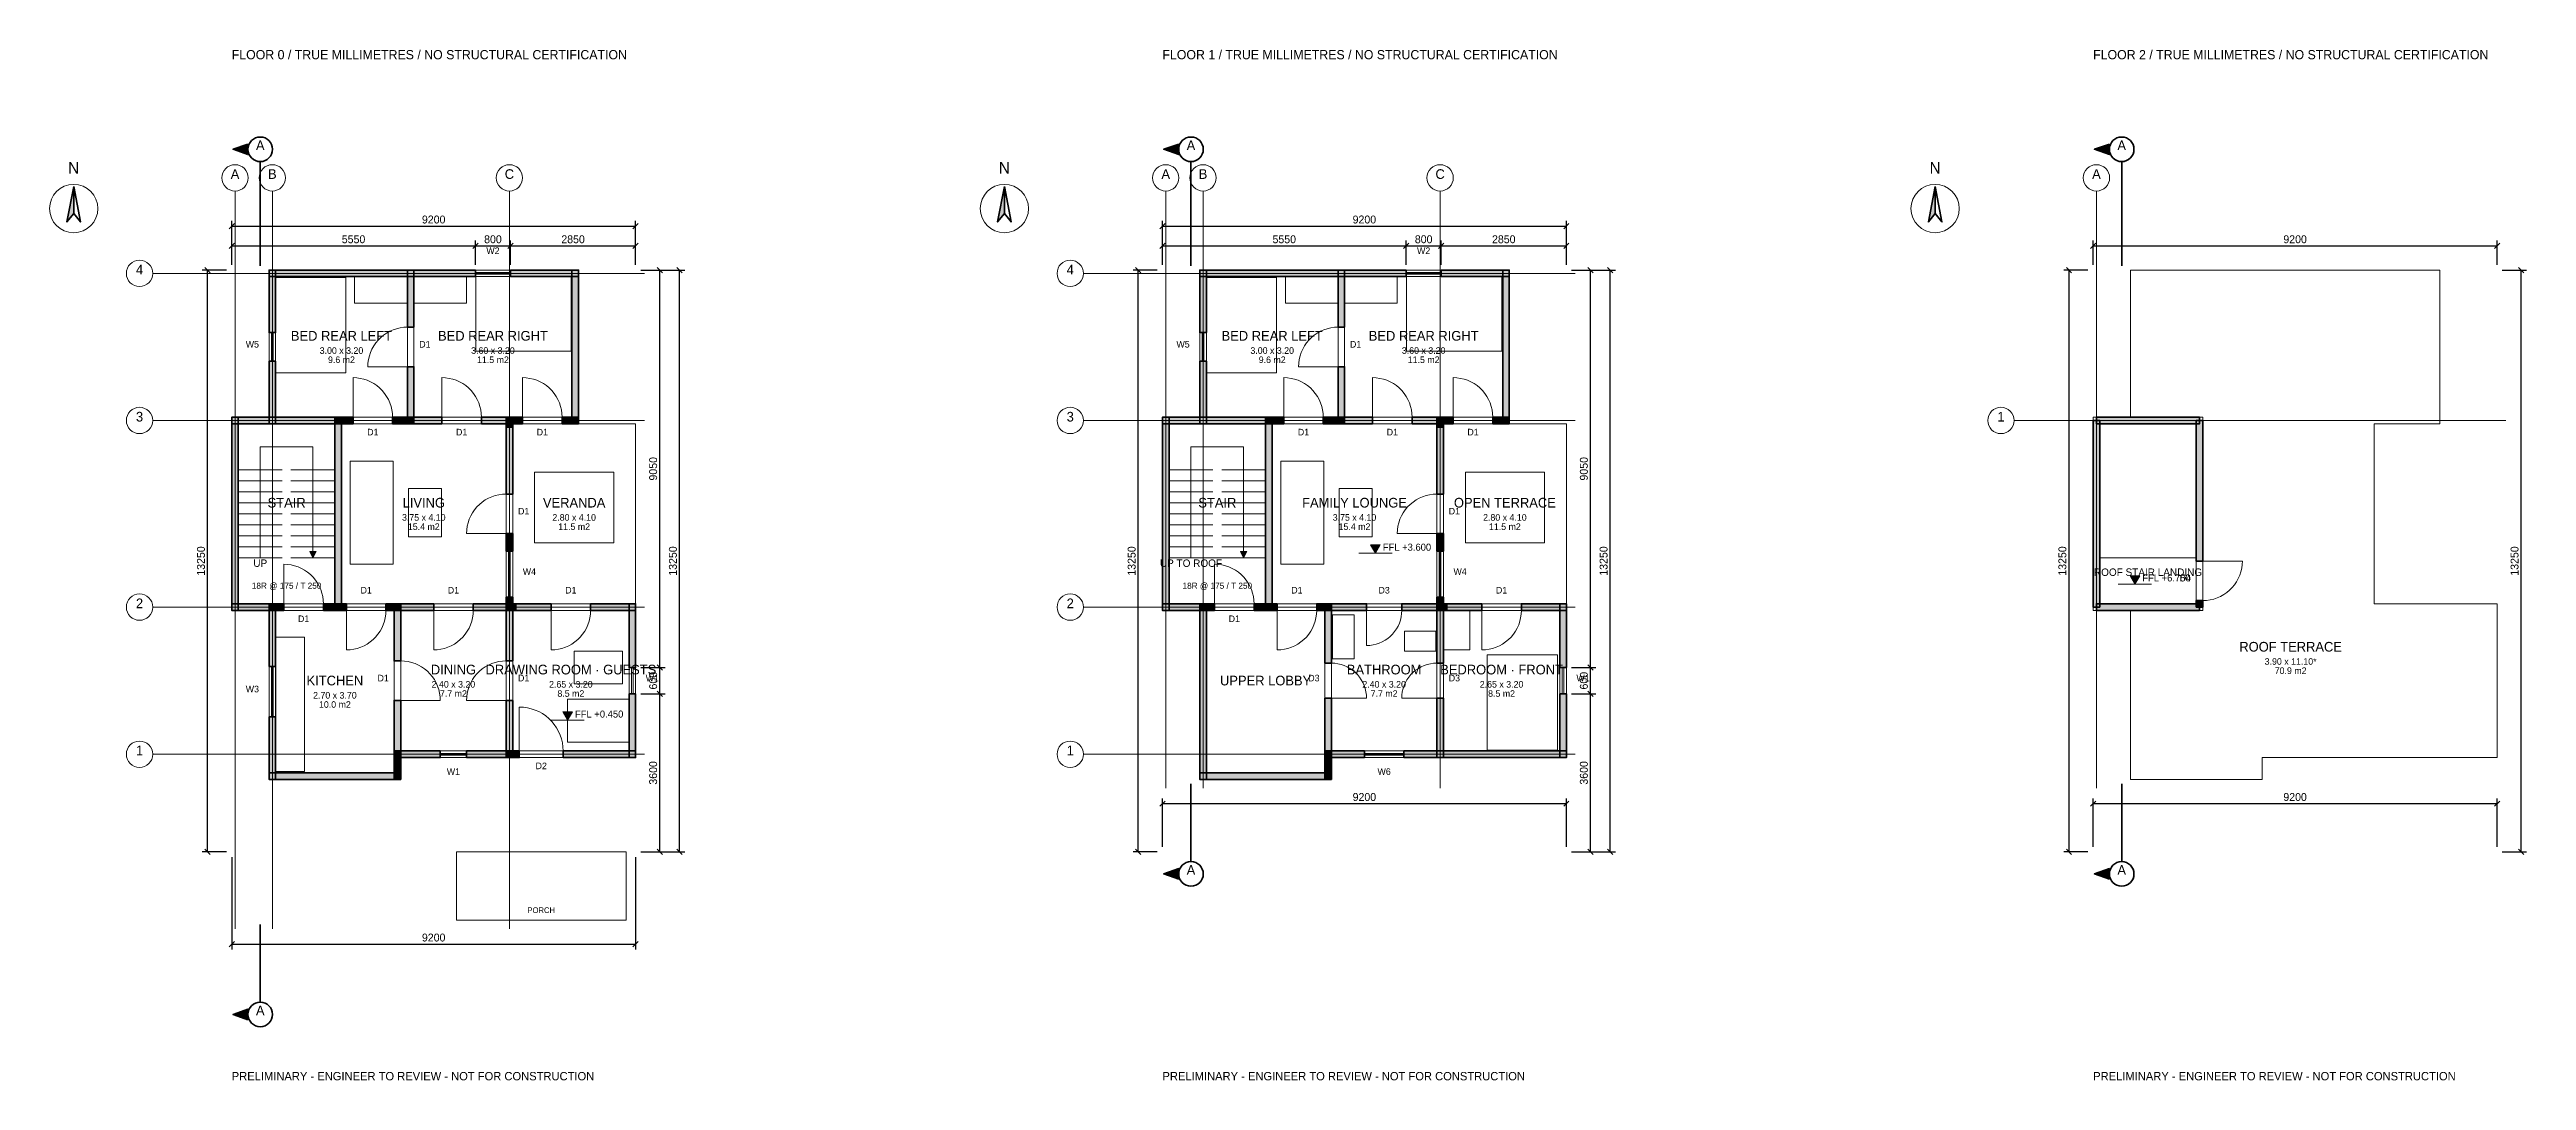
# Model space of a CAD drawing. Header units: millimetres. Extents: x -4150 to 52270, y -5203 to 18271.
import ezdxf
from ezdxf.enums import TextEntityAlignment as Align

# ---------------------------------------------------------------- set-up
doc = ezdxf.new("R2010")
doc.units = ezdxf.units.MM
for name, color, linetype, lineweight in [('A-ANNO', 7, 'Continuous', 18), ('A-DIMS', 7, 'Continuous', 13), ('A-DOOR', 3, 'Continuous', 18), ('A-EXT', 30, 'Continuous', 18), ('A-FLOR', 8, 'Continuous', 13), ('A-FURN', 8, 'Continuous', 13), ('A-GRID', 8, 'Continuous', 13), ('A-LEVL', 7, 'Continuous', 13), ('A-SECT', 1, 'Continuous', 35), ('A-STAIR', 7, 'Continuous', 18), ('A-TAGS', 1, 'Continuous', 13), ('A-WALL', 7, 'Continuous', 35), ('A-WIND', 4, 'Continuous', 18)]:
    doc.layers.add(name, color=color, linetype=linetype, lineweight=lineweight)
doc.dimstyles.new('FF-ARCH', dxfattribs={"dimtxt": 180, "dimasz": 90, "dimexe": 120, "dimexo": 120, "dimgap": 60, "dimtad": 1, "dimdec": 0, "dimtsz": 60, "dimcen": 2.5, "dimazin": 3, "dimtfac": 1, "dimtmove": 0, "dimatfit": 3})

msp = doc.modelspace()

# ---------------------------------------------------------------- hatches: boundary and pattern name
at = {"layer": 'A-LEVL'}
for points in [[(25940, 6990), (26160, 6990), (26050, 6800)], [(43240, 6290), (43460, 6290), (43350, 6100)], [(7540, 3190), (7760, 3190), (7650, 3000)]]:
    msp.add_hatch(color=7, dxfattribs=at).paths.add_polyline_path(points)
at = {"layer": 'A-SECT'}
for points in [[(370, 16120), (30, 16000), (370, 15880)], [(21570, 16120), (21230, 16000), (21570, 15880)], [(42770, 16120), (42430, 16000), (42770, 15880)], [(21570, -620), (21230, -500), (21570, -380)], [(42770, -620), (42430, -500), (42770, -380)], [(370, -3820), (30, -3700), (370, -3580)]]:
    msp.add_hatch(color=7, dxfattribs=at).paths.add_polyline_path(points)
at = {"layer": 'A-STAIR'}
for points in [[(1780, 6840), (1920, 6840), (1850, 6700)], [(22980, 6840), (23120, 6840), (23050, 6700)]]:
    msp.add_hatch(color=7, dxfattribs=at).paths.add_polyline_path(points)
at = {"layer": 'A-WALL'}
for points in [[(-3600, 15156), (-3754, 14347.5), (-3600, 14540)], [(17600, 15156), (17446, 14347.5), (17600, 14540)], [(38800, 15156), (38646, 14347.5), (38800, 14540)], [(850, 13250), (1000, 13250), (1000, 11825), (850, 11825), (850, 13175), (850, 13250)], [(4075, 13250), (4150, 13250), (4150, 13100), (925, 13100), (850, 13100), (850, 13250), (4075, 13250)], [(4000, 13250), (4150, 13250), (4150, 11950), (4000, 11950), (4000, 13175), (4000, 13250)], [(4075, 13100), (4000, 13100), (4000, 13250), (5550, 13250), (5550, 13100), (4075, 13100)], [(7900, 13250), (7900, 13100), (6350, 13100), (6350, 13250), (7825, 13250), (7900, 13250)], [(7750, 13175), (7750, 13250), (7900, 13250), (7900, 9825), (7900, 9750), (7750, 9750), (7750, 13175)], [(22050, 13250), (22200, 13250), (22200, 11825), (22050, 11825), (22050, 13175), (22050, 13250)], [(25275, 13250), (25350, 13250), (25350, 13100), (22125, 13100), (22050, 13100), (22050, 13250), (25275, 13250)], [(25200, 13250), (25350, 13250), (25350, 11950), (25200, 11950), (25200, 13175), (25200, 13250)], [(25275, 13100), (25200, 13100), (25200, 13250), (26750, 13250), (26750, 13100), (25275, 13100)], [(29100, 13250), (29100, 13100), (27550, 13100), (27550, 13250), (29025, 13250), (29100, 13250)], [(28950, 13175), (28950, 13250), (29100, 13250), (29100, 9825), (29100, 9750), (28950, 9750), (28950, 13175)], [(1000, 9825), (1000, 9750), (850, 9750), (850, 11175), (1000, 11175), (1000, 9825)], [(4150, 9825), (4150, 9750), (4000, 9750), (4000, 11050), (4150, 11050), (4150, 9825)], [(22200, 9825), (22200, 9750), (22050, 9750), (22050, 11175), (22200, 11175), (22200, 9825)], [(25350, 9825), (25350, 9750), (25200, 9750), (25200, 11050), (25350, 11050), (25350, 9825)], [(0, 9825), (0, 9900), (150, 9900), (150, 5575), (150, 5500), (0, 5500), (0, 9825)], [(925, 9900), (1000, 9900), (1000, 9750), (75, 9750), (0, 9750), (0, 9900), (925, 9900)], [(2425, 9900), (2500, 9900), (2500, 9750), (925, 9750), (850, 9750), (850, 9900), (2425, 9900)], [(2350, 9825), (2350, 9900), (2500, 9900), (2500, 5575), (2500, 5500), (2350, 5500), (2350, 9825)], [(2425, 9750), (2350, 9750), (2350, 9900), (2763, 9900), (2763, 9750), (2425, 9750)], [(4150, 9900), (4150, 9750), (3663, 9750), (3663, 9900), (4075, 9900), (4150, 9900)], [(4075, 9750), (4000, 9750), (4000, 9900), (4787, 9900), (4787, 9750), (4075, 9750)], [(6400, 9900), (6400, 9750), (5687, 9750), (5687, 9900), (6325, 9900), (6400, 9900)], [(6250, 9825), (6250, 9900), (6400, 9900), (6400, 9750), (6400, 9675), (6250, 9675), (6250, 9825)], [(6400, 9900), (6475, 9900), (6475, 9750), (6325, 9750), (6250, 9750), (6250, 9900), (6400, 9900)], [(6400, 9825), (6400, 8150), (6250, 8150), (6250, 9750), (6250, 9825), (6400, 9825)], [(6400, 9750), (6325, 9750), (6325, 9900), (6625, 9900), (6625, 9750), (6400, 9750)], [(7900, 9900), (7900, 9750), (7525, 9750), (7525, 9900), (7825, 9900), (7900, 9900)], [(21200, 9825), (21200, 9900), (21350, 9900), (21350, 5575), (21350, 5500), (21200, 5500), (21200, 9825)], [(22125, 9900), (22200, 9900), (22200, 9750), (21275, 9750), (21200, 9750), (21200, 9900), (22125, 9900)], [(23625, 9900), (23700, 9900), (23700, 9750), (22125, 9750), (22050, 9750), (22050, 9900), (23625, 9900)], [(23550, 9825), (23550, 9900), (23700, 9900), (23700, 5575), (23700, 5500), (23550, 5500), (23550, 9825)], [(23625, 9750), (23550, 9750), (23550, 9900), (23963, 9900), (23963, 9750), (23625, 9750)], [(25350, 9900), (25350, 9750), (24863, 9750), (24863, 9900), (25275, 9900), (25350, 9900)], [(25275, 9750), (25200, 9750), (25200, 9900), (25987, 9900), (25987, 9750), (25275, 9750)], [(27600, 9900), (27600, 9750), (26887, 9750), (26887, 9900), (27525, 9900), (27600, 9900)], [(27450, 9825), (27450, 9900), (27600, 9900), (27600, 9750), (27600, 9675), (27450, 9675), (27450, 9825)], [(27600, 9900), (27675, 9900), (27675, 9750), (27525, 9750), (27450, 9750), (27450, 9900), (27600, 9900)], [(27600, 9825), (27600, 8150), (27450, 8150), (27450, 9750), (27450, 9825), (27600, 9825)], [(27600, 9750), (27525, 9750), (27525, 9900), (27825, 9900), (27825, 9750), (27600, 9750)], [(29100, 9900), (29100, 9750), (28725, 9750), (28725, 9900), (29025, 9900), (29100, 9900)], [(42400, 9825), (42550, 9825), (42550, 5575), (42400, 5575), (42400, 9825)], [(44825, 9900), (44825, 9750), (42475, 9750), (42475, 9900), (44825, 9900)], [(44900, 9825), (44900, 6625), (44750, 6625), (44750, 9825), (44900, 9825)], [(6250, 7250), (6400, 7250), (6400, 6850), (6250, 6850), (6250, 7250)], [(27600, 6850), (27450, 6850), (27450, 7250), (27600, 7250), (27600, 6850)], [(925, 5650), (1000, 5650), (1000, 5500), (75, 5500), (0, 5500), (0, 5650), (925, 5650)], [(850, 5650), (1000, 5650), (1000, 4225), (850, 4225), (850, 5575), (850, 5650)], [(925, 5500), (850, 5500), (850, 5650), (1187, 5650), (1187, 5500), (925, 5500)], [(2500, 5650), (2500, 5500), (2087, 5500), (2087, 5650), (2425, 5650), (2500, 5650)], [(2425, 5500), (2350, 5500), (2350, 5650), (2613, 5650), (2613, 5500), (2425, 5500)], [(3850, 5650), (3850, 5500), (3513, 5500), (3513, 5650), (3775, 5650), (3850, 5650)], [(3700, 5650), (3850, 5650), (3850, 4350), (3700, 4350), (3700, 5575), (3700, 5650)], [(3775, 5500), (3700, 5500), (3700, 5650), (4600, 5650), (4600, 5500), (3775, 5500)], [(6400, 5650), (6400, 5500), (5500, 5500), (5500, 5650), (6325, 5650), (6400, 5650)], [(6400, 5575), (6250, 5575), (6250, 5800), (6400, 5800), (6400, 5650), (6400, 5575)], [(6250, 5650), (6250, 5725), (6400, 5725), (6400, 5575), (6400, 5500), (6250, 5500), (6250, 5650)], [(6250, 5650), (6400, 5650), (6400, 4350), (6250, 4350), (6250, 5575), (6250, 5650)], [(6400, 5650), (6475, 5650), (6475, 5500), (6325, 5500), (6250, 5500), (6250, 5650), (6400, 5650)], [(6400, 5500), (6325, 5500), (6325, 5650), (7275, 5650), (7275, 5500), (6400, 5500)], [(9200, 5650), (9200, 5500), (8175, 5500), (8175, 5650), (9125, 5650), (9200, 5650)], [(9050, 5650), (9200, 5650), (9200, 4200), (9050, 4200), (9050, 5575), (9050, 5650)], [(22125, 5650), (22200, 5650), (22200, 5500), (21275, 5500), (21200, 5500), (21200, 5650), (22125, 5650)], [(22050, 5575), (22050, 5650), (22200, 5650), (22200, 1725), (22200, 1650), (22050, 1650), (22050, 5575)], [(22125, 5500), (22050, 5500), (22050, 5650), (22387, 5650), (22387, 5500), (22125, 5500)], [(23700, 5650), (23700, 5500), (23287, 5500), (23287, 5650), (23625, 5650), (23700, 5650)], [(23625, 5500), (23550, 5500), (23550, 5650), (23813, 5650), (23813, 5500), (23625, 5500)], [(25050, 5650), (25050, 5500), (24713, 5500), (24713, 5650), (24975, 5650), (25050, 5650)], [(24900, 5650), (25050, 5650), (25050, 4300), (24900, 4300), (24900, 5575), (24900, 5650)], [(24975, 5500), (24900, 5500), (24900, 5650), (25850, 5650), (25850, 5500), (24975, 5500)], [(27600, 5650), (27600, 5500), (26650, 5500), (26650, 5650), (27525, 5650), (27600, 5650)], [(27600, 5575), (27450, 5575), (27450, 5800), (27600, 5800), (27600, 5650), (27600, 5575)], [(27450, 5650), (27450, 5725), (27600, 5725), (27600, 5575), (27600, 5500), (27450, 5500), (27450, 5650)], [(27450, 5650), (27600, 5650), (27600, 4300), (27450, 4300), (27450, 5575), (27450, 5650)], [(27600, 5650), (27675, 5650), (27675, 5500), (27525, 5500), (27450, 5500), (27450, 5650), (27600, 5650)], [(27600, 5500), (27525, 5500), (27525, 5650), (28475, 5650), (28475, 5500), (27600, 5500)], [(30400, 5650), (30400, 5500), (29375, 5500), (29375, 5650), (30325, 5650), (30400, 5650)], [(30250, 5650), (30400, 5650), (30400, 4200), (30250, 4200), (30250, 5575), (30250, 5650)], [(44825, 5650), (44825, 5500), (42475, 5500), (42475, 5650), (44825, 5650)], [(44900, 5575), (44750, 5575), (44750, 5725), (44900, 5725), (44900, 5575)], [(3850, 2225), (3850, 2150), (3700, 2150), (3700, 3450), (3850, 3450), (3850, 2225)], [(6400, 2225), (6400, 2150), (6250, 2150), (6250, 3450), (6400, 3450), (6400, 2225)], [(9200, 2225), (9200, 2150), (9050, 2150), (9050, 3600), (9200, 3600), (9200, 2225)], [(25050, 2225), (25050, 2150), (24900, 2150), (24900, 3500), (25050, 3500), (25050, 2225)], [(27600, 2225), (27600, 2150), (27450, 2150), (27450, 3500), (27600, 3500), (27600, 2225)], [(30400, 2225), (30400, 2150), (30250, 2150), (30250, 3600), (30400, 3600), (30400, 2225)], [(1000, 1725), (1000, 1650), (850, 1650), (850, 3075), (1000, 3075), (1000, 1725)], [(3700, 2225), (3700, 2300), (3850, 2300), (3850, 1725), (3850, 1650), (3700, 1650), (3700, 2225)], [(3775, 2150), (3700, 2150), (3700, 2300), (4750, 2300), (4750, 2150), (3775, 2150)], [(6400, 2300), (6400, 2150), (5350, 2150), (5350, 2300), (6325, 2300), (6400, 2300)], [(6325, 2150), (6250, 2150), (6250, 2300), (6550, 2300), (6550, 2150), (6325, 2150)], [(9200, 2300), (9200, 2150), (7550, 2150), (7550, 2300), (9125, 2300), (9200, 2300)], [(24900, 2225), (24900, 2300), (25050, 2300), (25050, 1725), (25050, 1650), (24900, 1650), (24900, 2225)], [(24975, 2150), (24900, 2150), (24900, 2300), (25800, 2300), (25800, 2150), (24975, 2150)], [(27600, 2300), (27600, 2150), (26700, 2150), (26700, 2300), (27525, 2300), (27600, 2300)], [(30325, 2300), (30400, 2300), (30400, 2150), (27525, 2150), (27450, 2150), (27450, 2300), (30325, 2300)], [(3775, 1800), (3850, 1800), (3850, 1650), (925, 1650), (850, 1650), (850, 1800), (3775, 1800)], [(24975, 1800), (25050, 1800), (25050, 1650), (22125, 1650), (22050, 1650), (22050, 1800), (24975, 1800)]]:
    msp.add_hatch(color=7, dxfattribs=at).paths.add_polyline_path(points)

# ---------------------------------------------------------------- linework, layer by layer
at = {"layer": 'A-ANNO'}
for centre in [(-3600, 14650), (17600, 14650), (38800, 14650)]:
    msp.add_circle(centre, 550, dxfattribs=at)
at = {"layer": 'A-DOOR'}
for p, q in [((2763, 9900), (2763, 10800)), ((4000, 11050), (3100, 11050)), ((4787, 9900), (4787, 10800)), ((6625, 9900), (6625, 10800)), ((23963, 9900), (23963, 10800)), ((25200, 11050), (24300, 11050)), ((25987, 9900), (25987, 10800)), ((27825, 9900), (27825, 10800)), ((6250, 7250), (5350, 7250)), ((27450, 7250), (26550, 7250)), ((1187, 5650), (1187, 6550)), ((22387, 5650), (22387, 6550)), ((44900, 6625), (45800, 6625)), ((2613, 5500), (2613, 4600)), ((4600, 5500), (4600, 4600)), ((7275, 5500), (7275, 4600)), ((23813, 5500), (23813, 4600)), ((25850, 5500), (25850, 4700)), ((28475, 5500), (28475, 4600)), ((3850, 3450), (4750, 3450)), ((6250, 3450), (5350, 3450)), ((25050, 3500), (25850, 3500)), ((27450, 3500), (26650, 3500)), ((6550, 2300), (6550, 3300))]:
    msp.add_line(p, q, dxfattribs=at)
for points in [[(4000, 11950), (3917, 11946.2), (3834.6, 11934.7), (3753.7, 11915.6), (3674.9, 11889.2), (3598.8, 11855.6), (3526.2, 11815.2), (3457.6, 11768.2), (3393.7, 11715.1), (3334.9, 11656.3), (3281.8, 11592.4), (3234.8, 11523.8), (3194.4, 11451.2), (3160.8, 11375.1), (3134.4, 11296.3), (3115.3, 11215.4), (3103.8, 11133), (3100, 11050)], [(25200, 11950), (25117, 11946.2), (25034.6, 11934.7), (24953.7, 11915.6), (24874.9, 11889.2), (24798.8, 11855.6), (24726.2, 11815.2), (24657.6, 11768.2), (24593.7, 11715.1), (24534.9, 11656.3), (24481.8, 11592.4), (24434.8, 11523.8), (24394.4, 11451.2), (24360.8, 11375.1), (24334.4, 11296.3), (24315.3, 11215.4), (24303.8, 11133), (24300, 11050)], [(3663, 9900), (3659.2, 9983), (3647.7, 10065.4), (3628.6, 10146.3), (3602.2, 10225.1), (3568.6, 10301.2), (3528.2, 10373.8), (3481.2, 10442.4), (3428.1, 10506.3), (3369.3, 10565.1), (3305.4, 10618.2), (3236.8, 10665.2), (3164.2, 10705.6), (3088.1, 10739.2), (3009.3, 10765.6), (2928.4, 10784.7), (2846, 10796.2), (2763, 10800)], [(5687, 9900), (5683.2, 9983), (5671.7, 10065.4), (5652.6, 10146.3), (5626.2, 10225.1), (5592.6, 10301.2), (5552.2, 10373.8), (5505.2, 10442.4), (5452.1, 10506.3), (5393.3, 10565.1), (5329.4, 10618.2), (5260.8, 10665.2), (5188.2, 10705.6), (5112.1, 10739.2), (5033.3, 10765.6), (4952.4, 10784.7), (4870, 10796.2), (4787, 10800)], [(7525, 9900), (7521.2, 9983), (7509.7, 10065.4), (7490.6, 10146.3), (7464.2, 10225.1), (7430.6, 10301.2), (7390.2, 10373.8), (7343.2, 10442.4), (7290.1, 10506.3), (7231.3, 10565.1), (7167.4, 10618.2), (7098.8, 10665.2), (7026.2, 10705.6), (6950.1, 10739.2), (6871.3, 10765.6), (6790.4, 10784.7), (6708, 10796.2), (6625, 10800)], [(24863, 9900), (24859.2, 9983), (24847.7, 10065.4), (24828.6, 10146.3), (24802.2, 10225.1), (24768.6, 10301.2), (24728.2, 10373.8), (24681.2, 10442.4), (24628.1, 10506.3), (24569.3, 10565.1), (24505.4, 10618.2), (24436.8, 10665.2), (24364.2, 10705.6), (24288.1, 10739.2), (24209.3, 10765.6), (24128.4, 10784.7), (24046, 10796.2), (23963, 10800)], [(26887, 9900), (26883.2, 9983), (26871.7, 10065.4), (26852.6, 10146.3), (26826.2, 10225.1), (26792.6, 10301.2), (26752.2, 10373.8), (26705.2, 10442.4), (26652.1, 10506.3), (26593.3, 10565.1), (26529.4, 10618.2), (26460.8, 10665.2), (26388.2, 10705.6), (26312.1, 10739.2), (26233.3, 10765.6), (26152.4, 10784.7), (26070, 10796.2), (25987, 10800)], [(28725, 9900), (28721.2, 9983), (28709.7, 10065.4), (28690.6, 10146.3), (28664.2, 10225.1), (28630.6, 10301.2), (28590.2, 10373.8), (28543.2, 10442.4), (28490.1, 10506.3), (28431.3, 10565.1), (28367.4, 10618.2), (28298.8, 10665.2), (28226.2, 10705.6), (28150.1, 10739.2), (28071.3, 10765.6), (27990.4, 10784.7), (27908, 10796.2), (27825, 10800)], [(6250, 8150), (6167, 8146.2), (6084.6, 8134.7), (6003.7, 8115.6), (5924.9, 8089.2), (5848.8, 8055.6), (5776.2, 8015.2), (5707.6, 7968.2), (5643.7, 7915.1), (5584.9, 7856.3), (5531.8, 7792.4), (5484.8, 7723.8), (5444.4, 7651.2), (5410.8, 7575.1), (5384.4, 7496.3), (5365.3, 7415.4), (5353.8, 7333), (5350, 7250)], [(27450, 8150), (27367, 8146.2), (27284.6, 8134.7), (27203.7, 8115.6), (27124.9, 8089.2), (27048.8, 8055.6), (26976.2, 8015.2), (26907.6, 7968.2), (26843.7, 7915.1), (26784.9, 7856.3), (26731.8, 7792.4), (26684.8, 7723.8), (26644.4, 7651.2), (26610.8, 7575.1), (26584.4, 7496.3), (26565.3, 7415.4), (26553.8, 7333), (26550, 7250)], [(2087, 5650), (2083.2, 5733), (2071.7, 5815.4), (2052.6, 5896.3), (2026.2, 5975.1), (1992.6, 6051.2), (1952.2, 6123.8), (1905.2, 6192.4), (1852.1, 6256.3), (1793.3, 6315.1), (1729.4, 6368.2), (1660.8, 6415.2), (1588.2, 6455.6), (1512.1, 6489.2), (1433.3, 6515.6), (1352.4, 6534.7), (1270, 6546.2), (1187, 6550)], [(23287, 5650), (23283.2, 5733), (23271.7, 5815.4), (23252.6, 5896.3), (23226.2, 5975.1), (23192.6, 6051.2), (23152.2, 6123.8), (23105.2, 6192.4), (23052.1, 6256.3), (22993.3, 6315.1), (22929.4, 6368.2), (22860.8, 6415.2), (22788.2, 6455.6), (22712.1, 6489.2), (22633.3, 6515.6), (22552.4, 6534.7), (22470, 6546.2), (22387, 6550)], [(44900, 5725), (44983, 5728.8), (45065.4, 5740.3), (45146.3, 5759.4), (45225.1, 5785.8), (45301.2, 5819.4), (45373.8, 5859.8), (45442.4, 5906.8), (45506.3, 5959.9), (45565.1, 6018.7), (45618.2, 6082.6), (45665.2, 6151.2), (45705.6, 6223.8), (45739.2, 6299.9), (45765.6, 6378.7), (45784.7, 6459.6), (45796.2, 6542), (45800, 6625)], [(3513, 5500), (3509.2, 5417), (3497.7, 5334.6), (3478.6, 5253.7), (3452.2, 5174.9), (3418.6, 5098.8), (3378.2, 5026.2), (3331.2, 4957.6), (3278.1, 4893.7), (3219.3, 4834.9), (3155.4, 4781.8), (3086.8, 4734.8), (3014.2, 4694.4), (2938.1, 4660.8), (2859.3, 4634.4), (2778.4, 4615.3), (2696, 4603.8), (2613, 4600)], [(5500, 5500), (5496.2, 5417), (5484.7, 5334.6), (5465.6, 5253.7), (5439.2, 5174.9), (5405.6, 5098.8), (5365.2, 5026.2), (5318.2, 4957.6), (5265.1, 4893.7), (5206.3, 4834.9), (5142.4, 4781.8), (5073.8, 4734.8), (5001.2, 4694.4), (4925.1, 4660.8), (4846.3, 4634.4), (4765.4, 4615.3), (4683, 4603.8), (4600, 4600)], [(8175, 5500), (8171.2, 5417), (8159.7, 5334.6), (8140.6, 5253.7), (8114.2, 5174.9), (8080.6, 5098.8), (8040.2, 5026.2), (7993.2, 4957.6), (7940.1, 4893.7), (7881.3, 4834.9), (7817.4, 4781.8), (7748.8, 4734.8), (7676.2, 4694.4), (7600.1, 4660.8), (7521.3, 4634.4), (7440.4, 4615.3), (7358, 4603.8), (7275, 4600)], [(24713, 5500), (24709.2, 5417), (24697.7, 5334.6), (24678.6, 5253.7), (24652.2, 5174.9), (24618.6, 5098.8), (24578.2, 5026.2), (24531.2, 4957.6), (24478.1, 4893.7), (24419.3, 4834.9), (24355.4, 4781.8), (24286.8, 4734.8), (24214.2, 4694.4), (24138.1, 4660.8), (24059.3, 4634.4), (23978.4, 4615.3), (23896, 4603.8), (23813, 4600)], [(26650, 5500), (26646.6, 5426.2), (26636.4, 5353), (26619.5, 5281.1), (26596, 5211), (26566.1, 5143.4), (26530.2, 5078.9), (26488.4, 5017.9), (26441.2, 4961), (26389, 4908.8), (26332.1, 4861.6), (26271.1, 4819.8), (26206.6, 4783.9), (26139, 4754), (26068.9, 4730.5), (25997, 4713.6), (25923.8, 4703.4), (25850, 4700)], [(29375, 5500), (29371.2, 5417), (29359.7, 5334.6), (29340.6, 5253.7), (29314.2, 5174.9), (29280.6, 5098.8), (29240.2, 5026.2), (29193.2, 4957.6), (29140.1, 4893.7), (29081.3, 4834.9), (29017.4, 4781.8), (28948.8, 4734.8), (28876.2, 4694.4), (28800.1, 4660.8), (28721.3, 4634.4), (28640.4, 4615.3), (28558, 4603.8), (28475, 4600)], [(3850, 4350), (3933, 4346.2), (4015.4, 4334.7), (4096.3, 4315.6), (4175.1, 4289.2), (4251.2, 4255.6), (4323.8, 4215.2), (4392.4, 4168.2), (4456.3, 4115.1), (4515.1, 4056.3), (4568.2, 3992.4), (4615.2, 3923.8), (4655.6, 3851.2), (4689.2, 3775.1), (4715.6, 3696.3), (4734.7, 3615.4), (4746.2, 3533), (4750, 3450)], [(6250, 4350), (6167, 4346.2), (6084.6, 4334.7), (6003.7, 4315.6), (5924.9, 4289.2), (5848.8, 4255.6), (5776.2, 4215.2), (5707.6, 4168.2), (5643.7, 4115.1), (5584.9, 4056.3), (5531.8, 3992.4), (5484.8, 3923.8), (5444.4, 3851.2), (5410.8, 3775.1), (5384.4, 3696.3), (5365.3, 3615.4), (5353.8, 3533), (5350, 3450)], [(25050, 4300), (25123.8, 4296.6), (25197, 4286.4), (25268.9, 4269.5), (25339, 4246), (25406.6, 4216.1), (25471.1, 4180.2), (25532.1, 4138.4), (25589, 4091.2), (25641.2, 4039), (25688.4, 3982.1), (25730.2, 3921.1), (25766.1, 3856.6), (25796, 3789), (25819.5, 3718.9), (25836.4, 3647), (25846.6, 3573.8), (25850, 3500)], [(27450, 4300), (27376.2, 4296.6), (27303, 4286.4), (27231.1, 4269.5), (27161, 4246), (27093.4, 4216.1), (27028.9, 4180.2), (26967.9, 4138.4), (26911, 4091.2), (26858.8, 4039), (26811.6, 3982.1), (26769.8, 3921.1), (26733.9, 3856.6), (26704, 3789), (26680.5, 3718.9), (26663.6, 3647), (26653.4, 3573.8), (26650, 3500)], [(7550, 2300), (7545.7, 2392.3), (7533, 2483.7), (7511.8, 2573.7), (7482.5, 2661.2), (7445.2, 2745.7), (7400.2, 2826.4), (7348, 2902.6), (7289, 2973.7), (7223.7, 3039), (7152.6, 3098), (7076.4, 3150.2), (6995.7, 3195.2), (6911.2, 3232.5), (6823.7, 3261.8), (6733.7, 3283), (6642.3, 3295.7), (6550, 3300)]]:
    msp.add_lwpolyline(points, dxfattribs=at)
at = {"layer": 'A-EXT'}
msp.add_lwpolyline([(5118, -1550), (8982, -1550), (8982, 0), (5118, 0)], close=True, dxfattribs=at)
at = {"layer": 'A-FLOR'}
for points in [[(925, 1650), (850, 1650), (850, 1800), (850, 5500), (150, 5500), (75, 5500), (0, 5500), (0, 5650), (0, 9750), (0, 9825), (0, 9900), (150, 9900), (850, 9900), (850, 13100), (850, 13175), (850, 13250), (1000, 13250), (4000, 13250), (4075, 13250), (4150, 13250), (7750, 13250), (7825, 13250), (7900, 13250), (7900, 13100), (7900, 9900), (7900, 9825), (7900, 9750), (9200, 9750), (9200, 5650), (9200, 5500), (9200, 2300), (9200, 2225), (9200, 2150), (9050, 2150), (6400, 2150), (6325, 2150), (6250, 2150), (3850, 2150), (3850, 1800), (3850, 1725), (3850, 1650), (3700, 1650), (1000, 1650), (925, 1650)], [(1000, 9900), (4000, 9900), (4000, 13100), (1000, 13100)], [(4150, 9900), (7750, 9900), (7750, 13100), (4150, 13100)], [(22050, 1650), (22050, 1800), (22050, 5500), (21350, 5500), (21275, 5500), (21200, 5500), (21200, 5650), (21200, 9750), (21200, 9825), (21200, 9900), (21350, 9900), (22050, 9900), (22050, 13100), (22050, 13175), (22050, 13250), (22200, 13250), (25200, 13250), (25275, 13250), (25350, 13250), (28950, 13250), (29025, 13250), (29100, 13250), (29100, 13100), (29100, 9900), (29100, 9825), (29100, 9750), (30400, 9750), (30400, 5650), (30400, 5500), (30400, 2300), (30400, 2225), (30400, 2150), (30250, 2150), (27600, 2150), (27525, 2150), (27450, 2150), (25050, 2150), (25050, 1800), (25050, 1725), (25050, 1650), (24900, 1650), (22200, 1650), (22125, 1650), (22050, 1650)], [(22200, 9900), (25200, 9900), (25200, 13100), (22200, 13100)], [(25350, 9900), (28950, 9900), (28950, 13100), (25350, 13100)], [(43250, 1800), (43250, 5500), (42550, 5500), (42475, 5500), (42400, 5500), (42400, 5650), (42400, 9750), (42400, 9825), (42400, 9900), (42550, 9900), (43250, 9900), (43250, 13100), (43250, 13175), (43250, 13250), (43400, 13250), (46400, 13250), (46475, 13250), (46550, 13250), (50150, 13250), (50225, 13250), (50300, 13250), (50300, 13100), (50300, 9900), (50300, 9825), (50300, 9750), (48800, 9750), (48800, 5650), (51600, 5650), (51600, 5500), (51600, 2300), (51600, 2225), (51600, 2150), (51450, 2150), (48800, 2150), (48725, 2150), (48650, 2150), (46250, 2150), (46250, 1800), (46250, 1725), (46250, 1650), (46100, 1650), (43400, 1650), (43325, 1650), (43250, 1650), (43250, 1800)], [(43250, 1800), (43250, 5500), (44900, 5500), (44900, 9900), (43250, 9900), (43250, 13100), (43250, 13175), (43250, 13250), (43400, 13250), (46400, 13250), (46475, 13250), (46550, 13250), (50150, 13250), (50225, 13250), (50300, 13250), (50300, 13100), (50300, 9900), (50300, 9825), (50300, 9750), (48800, 9750), (48800, 5650), (51600, 5650), (51600, 5500), (51600, 2300), (51600, 2225), (51600, 2150), (51450, 2150), (48800, 2150), (48725, 2150), (48650, 2150), (46250, 2150), (46250, 1800), (46250, 1725), (46250, 1650), (46100, 1650), (43400, 1650), (43325, 1650), (43250, 1650)], [(150, 5650), (2350, 5650), (2350, 9750), (150, 9750)], [(2500, 5650), (6250, 5650), (6250, 9750), (2500, 9750)], [(6400, 5650), (9200, 5650), (9200, 9750), (6400, 9750)], [(21350, 5650), (23550, 5650), (23550, 9750), (21350, 9750)], [(23550, 9750), (21350, 9750), (21350, 6700), (23550, 6700), (23550, 9750)], [(23700, 5650), (27450, 5650), (27450, 9750), (23700, 9750)], [(27600, 5650), (30400, 5650), (30400, 9750), (27600, 9750)], [(44750, 9750), (42550, 9750), (42550, 6700), (44750, 6700), (44750, 9750)], [(44750, 5650), (44750, 6700), (42550, 6700), (42550, 5650)], [(1000, 1800), (3700, 1800), (3700, 5500), (1000, 5500)], [(3850, 2300), (6250, 2300), (6250, 5500), (3850, 5500)], [(6400, 2300), (9050, 2300), (9050, 5500), (6400, 5500)], [(22200, 1800), (24900, 1800), (24900, 5500), (22200, 5500)], [(25050, 2300), (27450, 2300), (27450, 5500), (25050, 5500)], [(27600, 2300), (30250, 2300), (30250, 5500), (27600, 5500)]]:
    msp.add_lwpolyline(points, close=True, dxfattribs=at)
for points in [[(43250, 9901), (43250, 13100), (43250, 13175), (43250, 13250), (43400, 13250), (46400, 13250), (46475, 13250), (46550, 13250), (50150, 13250), (50225, 13250), (50300, 13250), (50300, 13100), (50300, 9900), (50300, 9825), (50300, 9750), (48800, 9750), (48800, 5650), (51600, 5650), (51600, 5500), (51600, 2300), (51600, 2225), (51600, 2150), (51450, 2150), (48800, 2150), (48725, 2150), (48650, 2150), (46250, 2150), (46250, 1800), (46250, 1725), (46250, 1650), (46100, 1650), (43400, 1650), (43325, 1650), (43250, 1650)], [(30400, 5650.1), (30400, 9750), (29100.1, 9750)], [(43250, 1650), (43250, 1800), (43250, 5499)]]:
    msp.add_lwpolyline(points, dxfattribs=at)
at = {"layer": 'A-FURN'}
for points in [[(2600, 10910), (2600, 13080), (1000, 13080), (1000, 10910)], [(4000, 12500), (4000, 13100), (2800, 13100), (2800, 12500)], [(5350, 12500), (5350, 13100), (4150, 13100), (4150, 12500)], [(7730, 11400), (7730, 13100), (5560, 13100), (5560, 11400)], [(23800, 10910), (23800, 13080), (22200, 13080), (22200, 10910)], [(25200, 12500), (25200, 13100), (24000, 13100), (24000, 12500)], [(26550, 12500), (26550, 13100), (25350, 13100), (25350, 12500)], [(28930, 11400), (28930, 13100), (26760, 13100), (26760, 11400)], [(3680, 6550), (3680, 8900), (2700, 8900), (2700, 6550)], [(8700, 7040), (8700, 8650), (6900, 8650), (6900, 7040)], [(24880, 6550), (24880, 8900), (23900, 8900), (23900, 6550)], [(29900, 7040), (29900, 8650), (28100, 8650), (28100, 7040)], [(4775, 7175), (4775, 8275), (4025, 8275), (4025, 7175)], [(25975, 7175), (25975, 8275), (25225, 8275), (25225, 7175)], [(25570, 4400), (25570, 5400), (25070, 5400), (25070, 4400)], [(28200, 4600), (28200, 5500), (27600, 5500), (27600, 4600)], [(1660, 1830), (1660, 4890), (1005, 4890), (1005, 1830)], [(8900, 3825), (8900, 4575), (7800, 4575), (7800, 3825)], [(27430, 4570), (27430, 5030), (26710, 5030), (26710, 4570)], [(30200, 2320), (30200, 4490), (28600, 4490), (28600, 2320)], [(9050, 2500), (9050, 3480), (7650, 3480), (7650, 2500)]]:
    msp.add_lwpolyline(points, close=True, dxfattribs=at)
at = {"layer": 'A-GRID'}
for p, q in [((75, -1750), (75, 15050)), ((925, -1750), (925, 15050)), ((6325, -1750), (6325, 15050)), ((21275, 1450), (21275, 15050)), ((22125, 1450), (22125, 15050)), ((27525, 1450), (27525, 15050)), ((42475, 1450), (42475, 15050)), ((-1800, 13175), (9400, 13175)), ((19400, 13175), (30600, 13175)), ((-1800, 9825), (9400, 9825)), ((19400, 9825), (30600, 9825)), ((40600, 9825), (51800, 9825)), ((-1800, 5575), (9400, 5575)), ((19400, 5575), (30600, 5575)), ((-1800, 2225), (9400, 2225)), ((19400, 2225), (30600, 2225))]:
    msp.add_line(p, q, dxfattribs=at)
for centre in [(75, 15350), (925, 15350), (6325, 15350), (21275, 15350), (22125, 15350), (27525, 15350), (42475, 15350), (-2100, 13175), (19100, 13175), (-2100, 9825), (19100, 9825), (40300, 9825), (-2100, 5575), (19100, 5575), (-2100, 2225), (19100, 2225)]:
    msp.add_circle(centre, 300, dxfattribs=at)
at = {"layer": 'A-LEVL'}
for p, q in [((25670, 6800), (26430, 6800)), ((42970, 6100), (43730, 6100)), ((7270, 3000), (8030, 3000))]:
    msp.add_line(p, q, dxfattribs=at)
for points in [[(25940, 6990), (26160, 6990), (26050, 6800)], [(43240, 6290), (43460, 6290), (43350, 6100)], [(7540, 3190), (7760, 3190), (7650, 3000)]]:
    msp.add_lwpolyline(points, close=True, dxfattribs=at)
at = {"layer": 'A-SECT'}
for p, q in [((650, 15420), (650, 15720)), ((650, 13350), (650, 15420)), ((21850, 15420), (21850, 15720)), ((21850, 13350), (21850, 15420)), ((43050, 15420), (43050, 15720)), ((43050, 13350), (43050, 15420)), ((21850, 1550), (21850, 80)), ((43050, 1550), (43050, 80)), ((21850, 80), (21850, -220)), ((43050, 80), (43050, -220)), ((650, -1650), (650, -3120)), ((650, -3120), (650, -3420))]:
    msp.add_line(p, q, dxfattribs=at)
for points in [[(370, 16120), (30, 16000), (370, 15880)], [(21570, 16120), (21230, 16000), (21570, 15880)], [(42770, 16120), (42430, 16000), (42770, 15880)], [(21570, -620), (21230, -500), (21570, -380)], [(42770, -620), (42430, -500), (42770, -380)], [(370, -3820), (30, -3700), (370, -3580)]]:
    msp.add_lwpolyline(points, close=True, dxfattribs=at)
for centre in [(650, 16000), (21850, 16000), (43050, 16000), (21850, -500), (43050, -500), (650, -3700)]:
    msp.add_circle(centre, 280, dxfattribs=at)
at = {"layer": 'A-STAIR'}
for p, q in [((150, 8700), (1150, 8700)), ((1350, 8700), (2350, 8700)), ((21350, 8700), (22350, 8700)), ((22550, 8700), (23550, 8700)), ((150, 8450), (1150, 8450)), ((150, 8200), (1150, 8200)), ((150, 7950), (1150, 7950)), ((1350, 8450), (2350, 8450)), ((1350, 8200), (2350, 8200)), ((1350, 7950), (2350, 7950)), ((21350, 8450), (22350, 8450)), ((21350, 8200), (22350, 8200)), ((21350, 7950), (22350, 7950)), ((22550, 8450), (23550, 8450)), ((22550, 8200), (23550, 8200)), ((22550, 7950), (23550, 7950)), ((150, 7700), (1150, 7700)), ((150, 7450), (1150, 7450)), ((1350, 7700), (2350, 7700)), ((1350, 7450), (2350, 7450)), ((21350, 7700), (22350, 7700)), ((21350, 7450), (22350, 7450)), ((22550, 7700), (23550, 7700)), ((22550, 7450), (23550, 7450)), ((150, 7200), (1150, 7200)), ((150, 6950), (1150, 6950)), ((1350, 7200), (2350, 7200)), ((1350, 6950), (2350, 6950)), ((21350, 7200), (22350, 7200)), ((21350, 6950), (22350, 6950)), ((22550, 7200), (23550, 7200)), ((22550, 6950), (23550, 6950)), ((150, 6700), (1150, 6700)), ((1350, 6700), (2350, 6700)), ((21350, 6700), (22350, 6700)), ((22550, 6700), (23550, 6700))]:
    msp.add_line(p, q, dxfattribs=at)
for points in [[(650, 6700), (650, 9225), (1850, 9225), (1850, 6700)], [(21850, 6700), (21850, 9225), (23050, 9225), (23050, 6700)]]:
    msp.add_lwpolyline(points, dxfattribs=at)
for points in [[(1780, 6840), (1920, 6840), (1850, 6700)], [(22980, 6840), (23120, 6840), (23050, 6700)]]:
    msp.add_lwpolyline(points, close=True, dxfattribs=at)
at = {"layer": 'A-WALL'}
for points in [[(-3600, 15156), (-3754, 14347.5), (-3600, 14540)], [(-3600, 15156), (-3446, 14347.5), (-3600, 14540)], [(17600, 15156), (17446, 14347.5), (17600, 14540)], [(17600, 15156), (17754, 14347.5), (17600, 14540)], [(38800, 15156), (38646, 14347.5), (38800, 14540)], [(38800, 15156), (38954, 14347.5), (38800, 14540)], [(850, 13250), (1000, 13250), (1000, 11825), (850, 11825), (850, 13175), (850, 13250)], [(4075, 13250), (4150, 13250), (4150, 13100), (925, 13100), (850, 13100), (850, 13250), (4075, 13250)], [(4000, 13250), (4150, 13250), (4150, 11950), (4000, 11950), (4000, 13175), (4000, 13250)], [(4075, 13100), (4000, 13100), (4000, 13250), (5550, 13250), (5550, 13100), (4075, 13100)], [(7900, 13250), (7900, 13100), (6350, 13100), (6350, 13250), (7825, 13250), (7900, 13250)], [(7750, 13175), (7750, 13250), (7900, 13250), (7900, 9825), (7900, 9750), (7750, 9750), (7750, 13175)], [(22050, 13250), (22200, 13250), (22200, 11825), (22050, 11825), (22050, 13175), (22050, 13250)], [(25275, 13250), (25350, 13250), (25350, 13100), (22125, 13100), (22050, 13100), (22050, 13250), (25275, 13250)], [(25200, 13250), (25350, 13250), (25350, 11950), (25200, 11950), (25200, 13175), (25200, 13250)], [(25275, 13100), (25200, 13100), (25200, 13250), (26750, 13250), (26750, 13100), (25275, 13100)], [(29100, 13250), (29100, 13100), (27550, 13100), (27550, 13250), (29025, 13250), (29100, 13250)], [(28950, 13175), (28950, 13250), (29100, 13250), (29100, 9825), (29100, 9750), (28950, 9750), (28950, 13175)], [(1000, 9825), (1000, 9750), (850, 9750), (850, 11175), (1000, 11175), (1000, 9825)], [(4150, 9825), (4150, 9750), (4000, 9750), (4000, 11050), (4150, 11050), (4150, 9825)], [(22200, 9825), (22200, 9750), (22050, 9750), (22050, 11175), (22200, 11175), (22200, 9825)], [(25350, 9825), (25350, 9750), (25200, 9750), (25200, 11050), (25350, 11050), (25350, 9825)], [(0, 9825), (0, 9900), (150, 9900), (150, 5575), (150, 5500), (0, 5500), (0, 9825)], [(925, 9900), (1000, 9900), (1000, 9750), (75, 9750), (0, 9750), (0, 9900), (925, 9900)], [(2425, 9900), (2500, 9900), (2500, 9750), (925, 9750), (850, 9750), (850, 9900), (2425, 9900)], [(2350, 9825), (2350, 9900), (2500, 9900), (2500, 5575), (2500, 5500), (2350, 5500), (2350, 9825)], [(2425, 9750), (2350, 9750), (2350, 9900), (2763, 9900), (2763, 9750), (2425, 9750)], [(4150, 9900), (4150, 9750), (3663, 9750), (3663, 9900), (4075, 9900), (4150, 9900)], [(4075, 9750), (4000, 9750), (4000, 9900), (4787, 9900), (4787, 9750), (4075, 9750)], [(6400, 9900), (6400, 9750), (5687, 9750), (5687, 9900), (6325, 9900), (6400, 9900)], [(6250, 9825), (6250, 9900), (6400, 9900), (6400, 9750), (6400, 9675), (6250, 9675), (6250, 9825)], [(6400, 9900), (6475, 9900), (6475, 9750), (6325, 9750), (6250, 9750), (6250, 9900), (6400, 9900)], [(6400, 9825), (6400, 8150), (6250, 8150), (6250, 9750), (6250, 9825), (6400, 9825)], [(6400, 9750), (6325, 9750), (6325, 9900), (6625, 9900), (6625, 9750), (6400, 9750)], [(7900, 9900), (7900, 9750), (7525, 9750), (7525, 9900), (7825, 9900), (7900, 9900)], [(21200, 9825), (21200, 9900), (21350, 9900), (21350, 5575), (21350, 5500), (21200, 5500), (21200, 9825)], [(22125, 9900), (22200, 9900), (22200, 9750), (21275, 9750), (21200, 9750), (21200, 9900), (22125, 9900)], [(23625, 9900), (23700, 9900), (23700, 9750), (22125, 9750), (22050, 9750), (22050, 9900), (23625, 9900)], [(23550, 9825), (23550, 9900), (23700, 9900), (23700, 5575), (23700, 5500), (23550, 5500), (23550, 9825)], [(23625, 9750), (23550, 9750), (23550, 9900), (23963, 9900), (23963, 9750), (23625, 9750)], [(25350, 9900), (25350, 9750), (24863, 9750), (24863, 9900), (25275, 9900), (25350, 9900)], [(25275, 9750), (25200, 9750), (25200, 9900), (25987, 9900), (25987, 9750), (25275, 9750)], [(27600, 9900), (27600, 9750), (26887, 9750), (26887, 9900), (27525, 9900), (27600, 9900)], [(27450, 9825), (27450, 9900), (27600, 9900), (27600, 9750), (27600, 9675), (27450, 9675), (27450, 9825)], [(27600, 9900), (27675, 9900), (27675, 9750), (27525, 9750), (27450, 9750), (27450, 9900), (27600, 9900)], [(27600, 9825), (27600, 8150), (27450, 8150), (27450, 9750), (27450, 9825), (27600, 9825)], [(27600, 9750), (27525, 9750), (27525, 9900), (27825, 9900), (27825, 9750), (27600, 9750)], [(29100, 9900), (29100, 9750), (28725, 9750), (28725, 9900), (29025, 9900), (29100, 9900)], [(42400, 9825), (42550, 9825), (42550, 5575), (42400, 5575), (42400, 9825)], [(44825, 9900), (44825, 9750), (42475, 9750), (42475, 9900), (44825, 9900)], [(44900, 9825), (44900, 6625), (44750, 6625), (44750, 9825), (44900, 9825)], [(6250, 7250), (6400, 7250), (6400, 6850), (6250, 6850), (6250, 7250)], [(27600, 6850), (27450, 6850), (27450, 7250), (27600, 7250), (27600, 6850)], [(925, 5650), (1000, 5650), (1000, 5500), (75, 5500), (0, 5500), (0, 5650), (925, 5650)], [(850, 5650), (1000, 5650), (1000, 4225), (850, 4225), (850, 5575), (850, 5650)], [(925, 5500), (850, 5500), (850, 5650), (1187, 5650), (1187, 5500), (925, 5500)], [(2500, 5650), (2500, 5500), (2087, 5500), (2087, 5650), (2425, 5650), (2500, 5650)], [(2425, 5500), (2350, 5500), (2350, 5650), (2613, 5650), (2613, 5500), (2425, 5500)], [(3850, 5650), (3850, 5500), (3513, 5500), (3513, 5650), (3775, 5650), (3850, 5650)], [(3700, 5650), (3850, 5650), (3850, 4350), (3700, 4350), (3700, 5575), (3700, 5650)], [(3775, 5500), (3700, 5500), (3700, 5650), (4600, 5650), (4600, 5500), (3775, 5500)], [(6400, 5650), (6400, 5500), (5500, 5500), (5500, 5650), (6325, 5650), (6400, 5650)], [(6400, 5575), (6250, 5575), (6250, 5800), (6400, 5800), (6400, 5650), (6400, 5575)], [(6250, 5650), (6250, 5725), (6400, 5725), (6400, 5575), (6400, 5500), (6250, 5500), (6250, 5650)], [(6250, 5650), (6400, 5650), (6400, 4350), (6250, 4350), (6250, 5575), (6250, 5650)], [(6400, 5650), (6475, 5650), (6475, 5500), (6325, 5500), (6250, 5500), (6250, 5650), (6400, 5650)], [(6400, 5500), (6325, 5500), (6325, 5650), (7275, 5650), (7275, 5500), (6400, 5500)], [(9200, 5650), (9200, 5500), (8175, 5500), (8175, 5650), (9125, 5650), (9200, 5650)], [(9050, 5650), (9200, 5650), (9200, 4200), (9050, 4200), (9050, 5575), (9050, 5650)], [(22125, 5650), (22200, 5650), (22200, 5500), (21275, 5500), (21200, 5500), (21200, 5650), (22125, 5650)], [(22050, 5575), (22050, 5650), (22200, 5650), (22200, 1725), (22200, 1650), (22050, 1650), (22050, 5575)], [(22125, 5500), (22050, 5500), (22050, 5650), (22387, 5650), (22387, 5500), (22125, 5500)], [(23700, 5650), (23700, 5500), (23287, 5500), (23287, 5650), (23625, 5650), (23700, 5650)], [(23625, 5500), (23550, 5500), (23550, 5650), (23813, 5650), (23813, 5500), (23625, 5500)], [(25050, 5650), (25050, 5500), (24713, 5500), (24713, 5650), (24975, 5650), (25050, 5650)], [(24900, 5650), (25050, 5650), (25050, 4300), (24900, 4300), (24900, 5575), (24900, 5650)], [(24975, 5500), (24900, 5500), (24900, 5650), (25850, 5650), (25850, 5500), (24975, 5500)], [(27600, 5650), (27600, 5500), (26650, 5500), (26650, 5650), (27525, 5650), (27600, 5650)], [(27600, 5575), (27450, 5575), (27450, 5800), (27600, 5800), (27600, 5650), (27600, 5575)], [(27450, 5650), (27450, 5725), (27600, 5725), (27600, 5575), (27600, 5500), (27450, 5500), (27450, 5650)], [(27450, 5650), (27600, 5650), (27600, 4300), (27450, 4300), (27450, 5575), (27450, 5650)], [(27600, 5650), (27675, 5650), (27675, 5500), (27525, 5500), (27450, 5500), (27450, 5650), (27600, 5650)], [(27600, 5500), (27525, 5500), (27525, 5650), (28475, 5650), (28475, 5500), (27600, 5500)], [(30400, 5650), (30400, 5500), (29375, 5500), (29375, 5650), (30325, 5650), (30400, 5650)], [(30250, 5650), (30400, 5650), (30400, 4200), (30250, 4200), (30250, 5575), (30250, 5650)], [(44825, 5650), (44825, 5500), (42475, 5500), (42475, 5650), (44825, 5650)], [(44900, 5575), (44750, 5575), (44750, 5725), (44900, 5725), (44900, 5575)], [(3850, 2225), (3850, 2150), (3700, 2150), (3700, 3450), (3850, 3450), (3850, 2225)], [(6400, 2225), (6400, 2150), (6250, 2150), (6250, 3450), (6400, 3450), (6400, 2225)], [(9200, 2225), (9200, 2150), (9050, 2150), (9050, 3600), (9200, 3600), (9200, 2225)], [(25050, 2225), (25050, 2150), (24900, 2150), (24900, 3500), (25050, 3500), (25050, 2225)], [(27600, 2225), (27600, 2150), (27450, 2150), (27450, 3500), (27600, 3500), (27600, 2225)], [(30400, 2225), (30400, 2150), (30250, 2150), (30250, 3600), (30400, 3600), (30400, 2225)], [(1000, 1725), (1000, 1650), (850, 1650), (850, 3075), (1000, 3075), (1000, 1725)], [(3700, 2225), (3700, 2300), (3850, 2300), (3850, 1725), (3850, 1650), (3700, 1650), (3700, 2225)], [(3775, 2150), (3700, 2150), (3700, 2300), (4750, 2300), (4750, 2150), (3775, 2150)], [(6400, 2300), (6400, 2150), (5350, 2150), (5350, 2300), (6325, 2300), (6400, 2300)], [(6325, 2150), (6250, 2150), (6250, 2300), (6550, 2300), (6550, 2150), (6325, 2150)], [(9200, 2300), (9200, 2150), (7550, 2150), (7550, 2300), (9125, 2300), (9200, 2300)], [(24900, 2225), (24900, 2300), (25050, 2300), (25050, 1725), (25050, 1650), (24900, 1650), (24900, 2225)], [(24975, 2150), (24900, 2150), (24900, 2300), (25800, 2300), (25800, 2150), (24975, 2150)], [(27600, 2300), (27600, 2150), (26700, 2150), (26700, 2300), (27525, 2300), (27600, 2300)], [(30325, 2300), (30400, 2300), (30400, 2150), (27525, 2150), (27450, 2150), (27450, 2300), (30325, 2300)], [(3775, 1800), (3850, 1800), (3850, 1650), (925, 1650), (850, 1650), (850, 1800), (3775, 1800)], [(24975, 1800), (25050, 1800), (25050, 1650), (22125, 1650), (22050, 1650), (22050, 1800), (24975, 1800)]]:
    msp.add_lwpolyline(points, close=True, dxfattribs=at)
at = {"layer": 'A-WIND'}
for p, q in [((5550, 13250), (6350, 13250)), ((5550, 13250), (5550, 13100)), ((5550, 13193), (6350, 13193)), ((5550, 13157), (6350, 13157)), ((5550, 13100), (6350, 13100)), ((6350, 13250), (6350, 13100)), ((26750, 13250), (27550, 13250)), ((26750, 13250), (26750, 13100)), ((26750, 13193), (27550, 13193)), ((26750, 13157), (27550, 13157)), ((26750, 13100), (27550, 13100)), ((27550, 13250), (27550, 13100)), ((850, 11175), (850, 11825)), ((850, 11825), (1000, 11825)), ((907, 11175), (907, 11825)), ((943, 11175), (943, 11825)), ((1000, 11175), (1000, 11825)), ((22050, 11175), (22050, 11825)), ((22050, 11825), (22200, 11825)), ((22107, 11175), (22107, 11825)), ((22143, 11175), (22143, 11825)), ((22200, 11175), (22200, 11825)), ((850, 11175), (1000, 11175)), ((22050, 11175), (22200, 11175)), ((6250, 5800), (6250, 6850)), ((6400, 6850), (6250, 6850)), ((6307, 5800), (6307, 6850)), ((6343, 5800), (6343, 6850)), ((6400, 5800), (6400, 6850)), ((27450, 5800), (27450, 6850)), ((27600, 6850), (27450, 6850)), ((27507, 5800), (27507, 6850)), ((27543, 5800), (27543, 6850)), ((27600, 5800), (27600, 6850)), ((6400, 5800), (6250, 5800)), ((27600, 5800), (27450, 5800)), ((850, 3075), (850, 4225)), ((850, 4225), (1000, 4225)), ((907, 3075), (907, 4225)), ((943, 3075), (943, 4225)), ((1000, 3075), (1000, 4225)), ((9050, 3600), (9050, 4200)), ((9200, 4200), (9050, 4200)), ((9107, 3600), (9107, 4200)), ((9143, 3600), (9143, 4200)), ((9200, 3600), (9200, 4200)), ((30250, 3600), (30250, 4200)), ((30400, 4200), (30250, 4200)), ((30307, 3600), (30307, 4200)), ((30343, 3600), (30343, 4200)), ((30400, 3600), (30400, 4200)), ((9200, 3600), (9050, 3600)), ((30400, 3600), (30250, 3600)), ((850, 3075), (1000, 3075)), ((4750, 2300), (5350, 2300)), ((4750, 2150), (4750, 2300)), ((5350, 2150), (5350, 2300)), ((25800, 2300), (26700, 2300)), ((25800, 2150), (25800, 2300)), ((26700, 2150), (26700, 2300)), ((4750, 2243), (5350, 2243)), ((4750, 2207), (5350, 2207)), ((4750, 2150), (5350, 2150)), ((25800, 2243), (26700, 2243)), ((25800, 2207), (26700, 2207)), ((25800, 2150), (26700, 2150))]:
    msp.add_line(p, q, dxfattribs=at)

# ---------------------------------------------------------------- texts
at = {"layer": 'A-ANNO'}
for s, height, p in [('FLOOR 0 / TRUE MILLIMETRES / NO STRUCTURAL CERTIFICATION', 210, (0, 18050)), ('FLOOR 1 / TRUE MILLIMETRES / NO STRUCTURAL CERTIFICATION', 210, (21200, 18050)), ('FLOOR 2 / TRUE MILLIMETRES / NO STRUCTURAL CERTIFICATION', 210, (42400, 18050)), ('PRELIMINARY - ENGINEER TO REVIEW - NOT FOR CONSTRUCTION', 190, (0, -5200)), ('PRELIMINARY - ENGINEER TO REVIEW - NOT FOR CONSTRUCTION', 190, (21200, -5200)), ('PRELIMINARY - ENGINEER TO REVIEW - NOT FOR CONSTRUCTION', 190, (42400, -5200))]:
    msp.add_text(s, height=height, dxfattribs=at).set_placement(p)
for s, height, p in [('N', 260, (-3600, 15370)), ('N', 260, (17600, 15370)), ('N', 260, (38800, 15370)), ('BED REAR LEFT', 220, (2500, 11577)), ('BED REAR RIGHT', 220, (5950, 11577)), ('BED REAR LEFT', 220, (23700, 11577)), ('BED REAR RIGHT', 220, (27150, 11577)), ('3.00 x 3.20', 150, (2500, 11297.5)), ('9.6 m2', 150, (2500, 11087.5)), ('3.60 x 3.20', 150, (5950, 11297.5)), ('11.5 m2', 150, (5950, 11087.5)), ('3.00 x 3.20', 150, (23700, 11297.5)), ('9.6 m2', 150, (23700, 11087.5)), ('3.60 x 3.20', 150, (27150, 11297.5)), ('11.5 m2', 150, (27150, 11087.5)), ('STAIR', 220, (1250, 7777)), ('LIVING', 220, (4375, 7777)), ('VERANDA', 220, (7800, 7777)), ('STAIR', 220, (22450, 7777)), ('FAMILY LOUNGE', 220, (25575, 7777)), ('OPEN TERRACE', 220, (29000, 7777)), ('3.75 x 4.10', 150, (4375, 7497.5)), ('15.4 m2', 150, (4375, 7287.5)), ('2.80 x 4.10', 150, (7800, 7497.5)), ('11.5 m2', 150, (7800, 7287.5)), ('3.75 x 4.10', 150, (25575, 7497.5)), ('15.4 m2', 150, (25575, 7287.5)), ('2.80 x 4.10', 150, (29000, 7497.5)), ('11.5 m2', 150, (29000, 7287.5)), ('ROOF STAIR LANDING', 170, (43650, 6234.5)), ('ROOF TERRACE', 220, (46898.2, 4496.7)), ('KITCHEN', 220, (2350, 3727)), ('DINING', 220, (5050, 3977)), ('DRAWING ROOM · GUESTS', 220, (7725, 3977)), ('UPPER LOBBY', 220, (23550, 3727)), ('BATHROOM', 220, (26250, 3977)), ('BEDROOM · FRONT', 220, (28925, 3977)), ('3.90 x 11.10*', 150, (46898.2, 4217.2)), ('70.9 m2', 150, (46898.2, 4007.2)), ('2.70 x 3.70', 150, (2350, 3447.5)), ('10.0 m2', 150, (2350, 3237.5)), ('2.40 x 3.20', 150, (5050, 3697.5)), ('7.7 m2', 150, (5050, 3487.5)), ('2.65 x 3.20', 150, (7725, 3697.5)), ('8.5 m2', 150, (7725, 3487.5)), ('2.40 x 3.20', 150, (26250, 3697.5)), ('7.7 m2', 150, (26250, 3487.5)), ('2.65 x 3.20', 150, (28925, 3697.5)), ('8.5 m2', 150, (28925, 3487.5))]:
    msp.add_text(s, height=height, dxfattribs=at).set_placement(p, align=Align.BOTTOM_CENTER)
at = {"layer": 'A-EXT'}
msp.add_text('PORCH', height=130, dxfattribs=at).set_placement((7050, -1430), align=Align.BOTTOM_CENTER)
at = {"layer": 'A-GRID'}
for s, p in [('A', (75, 15260)), ('B', (925, 15260)), ('C', (6325, 15260)), ('A', (21275, 15260)), ('B', (22125, 15260)), ('C', (27525, 15260)), ('A', (42475, 15260)), ('4', (-2100, 13085)), ('4', (19100, 13085)), ('3', (-2100, 9735)), ('3', (19100, 9735)), ('1', (40300, 9735)), ('2', (-2100, 5485)), ('2', (19100, 5485)), ('1', (-2100, 2135)), ('1', (19100, 2135))]:
    msp.add_text(s, height=220, dxfattribs=at).set_placement(p, align=Align.BOTTOM_CENTER)
at = {"layer": 'A-LEVL'}
for s, p in [('FFL +3.600', (26220, 6860)), ('FFL +6.750', (43520, 6160)), ('FFL +0.450', (7820, 3060))]:
    msp.add_text(s, height=160, dxfattribs=at).set_placement(p)
at = {"layer": 'A-SECT'}
for p in [(650, 15915), (21850, 15915), (43050, 15915), (21850, -585), (43050, -585), (650, -3785)]:
    msp.add_text('A', height=220, dxfattribs=at).set_placement(p, align=Align.BOTTOM_CENTER)
at = {"layer": 'A-STAIR'}
for s, height, p in [('UP', 170, (650, 6440)), ('UP TO ROOF', 170, (21850, 6440)), ('18R @ 175 / T 250', 140, (1250, 5950)), ('18R @ 175 / T 250', 140, (22450, 5950))]:
    msp.add_text(s, height=height, dxfattribs=at).set_placement(p, align=Align.BOTTOM_CENTER)
at = {"layer": 'A-TAGS'}
for s, p in [('W2', (5950, 13570)), ('W2', (27150, 13570)), ('W5', (470, 11440)), ('D1', (4400, 11440)), ('W5', (21670, 11440)), ('D1', (25600, 11440)), ('D1', (3213, 9440)), ('D1', (5237, 9440)), ('D1', (7075, 9440)), ('D1', (24413, 9440)), ('D1', (26437, 9440)), ('D1', (28275, 9440)), ('D1', (6650, 7640)), ('D1', (27850, 7640)), ('W4', (6780, 6265)), ('W4', (27980, 6265)), ('D4', (44500, 6115)), ('D1', (3063, 5840)), ('D1', (5050, 5840)), ('D1', (7725, 5840)), ('D1', (24263, 5840)), ('D3', (26250, 5840)), ('D1', (28925, 5840)), ('D1', (1637, 5190)), ('D1', (22837, 5190)), ('D1', (3450, 3840)), ('D1', (6650, 3840)), ('W1', (9580, 3840)), ('D3', (24650, 3840)), ('D3', (27850, 3840)), ('W1', (30780, 3840)), ('W3', (470, 3590)), ('W1', (5050, 1710)), ('D2', (7050, 1840)), ('W6', (26250, 1710))]:
    msp.add_text(s, height=150, dxfattribs=at).set_placement(p, align=Align.BOTTOM_CENTER)

# ---------------------------------------------------------------- dimensions: what is measured, and where the dimension line sits
at = {"layer": 'A-DIMS'}
for base, p1, p2 in [((0, 14250), (0, 13250), (9200, 13250)), ((21200, 14250), (21200, 13250), (30400, 13250)), ((0, 13800), (0, 13250), (5550, 13250)), ((5550, 13800), (5550, 13250), (6350, 13250)), ((6350, 13800), (6350, 13250), (9200, 13250)), ((21200, 13800), (21200, 13250), (26750, 13250)), ((26750, 13800), (26750, 13250), (27550, 13250)), ((27550, 13800), (27550, 13250), (30400, 13250)), ((42400, 13800), (42400, 13250), (51600, 13250)), ((21200, 1100), (21200, 0), (30400, 0)), ((42400, 1100), (42400, 0), (51600, 0)), ((0, -2100), (0, 0), (9200, 0))]:
    msp.add_linear_dim(base=base, p1=p1, p2=p2, dimstyle='FF-ARCH', dxfattribs=at).render()
for base, p1, p2 in [((-550, 0), (0, 0), (0, 13250)), ((9750, 4200), (9200, 4200), (9200, 13250)), ((10200, 0), (9200, 0), (9200, 13250)), ((20650, 0), (21200, 0), (21200, 13250)), ((30950, 4200), (30400, 4200), (30400, 13250)), ((31400, 0), (30400, 0), (30400, 13250)), ((41850, 0), (42400, 0), (42400, 13250)), ((52150, 0), (51600, 0), (51600, 13250)), ((9750, 3600), (9200, 3600), (9200, 4200)), ((30950, 3600), (30400, 3600), (30400, 4200)), ((9750, 0), (9200, 0), (9200, 3600)), ((30950, 0), (30400, 0), (30400, 3600))]:
    msp.add_linear_dim(base=base, p1=p1, p2=p2, angle=90, dimstyle='FF-ARCH', dxfattribs=at).render()

doc.saveas('drawing.dxf')
